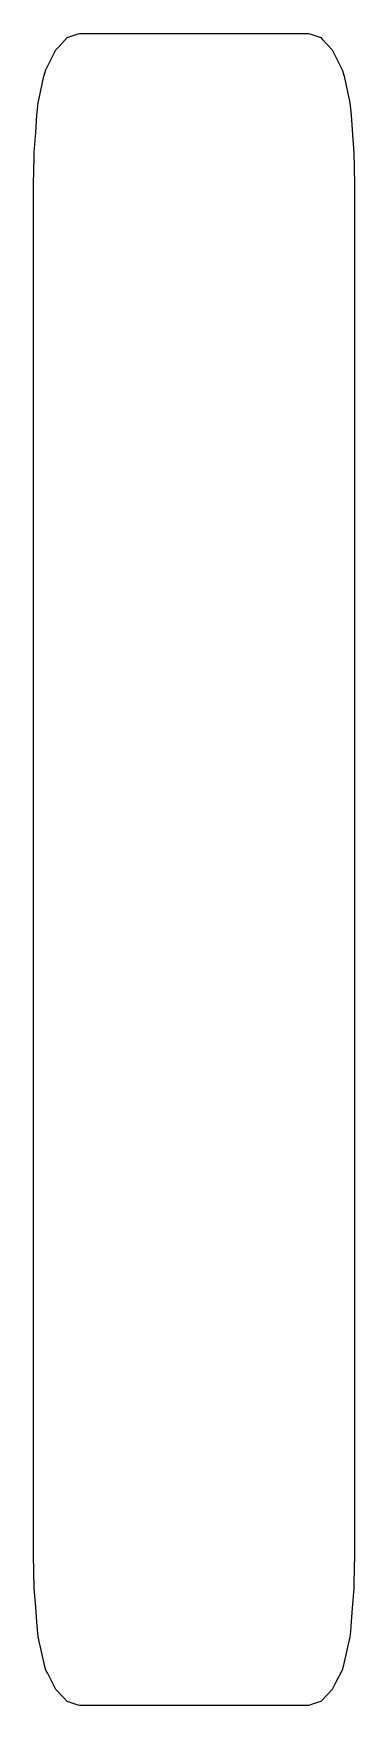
# Model space of a CAD drawing. Header units: metres. Extents: x 2.5 to 15.9, y -7.8 to 62.5.
import ezdxf

# ---------------------------------------------------------------- set-up
doc = ezdxf.new("R2010")
doc.units = ezdxf.units.M

msp = doc.modelspace()

# ---------------------------------------------------------------- linework, layer by layer
for p, q in [((3.4, 61.827), (3.538, 61.976)), ((3.538, 61.976), (3.882, 62.348)), ((3.882, 62.348), (3.922, 62.362)), ((3.922, 62.362), (4.338, 62.505)), ((4.338, 62.505), (4.396, 62.52)), ((4.396, 62.52), (4.4, 62.521)), ((4.4, 62.521), (13.914, 62.521)), ((13.914, 62.521), (14, 62.521)), ((14, 62.521), (14.062, 62.505)), ((14.062, 62.505), (14.518, 62.348)), ((14.518, 62.348), (14.575, 62.286)), ((14.575, 62.286), (15, 61.827)), ((2.986, 60.998), (3.22, 61.467)), ((3.22, 61.467), (3.4, 61.827)), ((3.22, 61.467), (3.22, 61.467)), ((15, 61.827), (15.292, 61.243)), ((15.292, 61.243), (15.414, 60.998)), ((2.779, 60.129), (2.906, 60.726)), ((2.906, 60.726), (2.954, 60.891)), ((2.954, 60.891), (2.986, 60.998)), ((15.414, 60.998), (15.494, 60.726)), ((15.494, 60.726), (15.732, 59.607)), ((2.668, 59.607), (2.779, 60.129)), ((2.558, 58.363), (2.608, 59.083)), ((2.608, 59.083), (2.636, 59.33)), ((2.636, 59.33), (2.668, 59.607)), ((15.732, 59.607), (15.792, 59.083)), ((15.792, 59.083), (15.863, 58.066)), ((2.499, 57.522), (2.558, 58.363)), ((15.863, 58.066), (15.901, 57.522)), ((2.468, 56.186), (2.494, 57.315)), ((2.494, 57.315), (2.499, 57.522)), ((15.901, 57.522), (15.932, 56.186)), ((2.467, 56), (2.468, 56.186)), ((2.467, 44.778), (2.467, 56)), ((15.932, 56.186), (15.933, 56)), ((15.933, 56), (15.933, 44.778)), ((2.467, 33.556), (2.467, 44.778)), ((15.933, 44.778), (15.933, 33.556)), ((2.467, 32.404), (2.467, 33.556)), ((15.933, 33.556), (15.933, 22.334)), ((2.467, 21.182), (2.467, 32.404)), ((15.933, 22.334), (15.933, 21.182)), ((2.467, 9.96), (2.467, 21.182)), ((15.933, 21.182), (15.933, 9.96)), ((2.467, -1.262), (2.467, 9.96)), ((15.933, 9.96), (15.933, -1.262)), ((2.468, -1.443), (2.467, -1.262)), ((15.933, -1.262), (15.932, -1.443)), ((2.501, -2.826), (2.468, -1.443)), ((15.932, -1.443), (15.904, -2.601)), ((15.904, -2.601), (15.899, -2.826)), ((2.547, -3.462), (2.501, -2.826)), ((2.616, -4.432), (2.547, -3.462)), ((15.899, -2.826), (15.839, -3.663)), ((15.839, -3.663), (15.784, -4.432)), ((2.668, -4.874), (2.616, -4.432)), ((2.942, -6.127), (2.668, -4.874)), ((15.732, -4.874), (15.608, -5.441)), ((15.759, -4.646), (15.732, -4.874)), ((15.784, -4.432), (15.759, -4.646)), ((15.608, -5.441), (15.458, -6.127)), ((2.986, -6.274), (2.942, -6.127)), ((3.047, -6.393), (2.986, -6.274)), ((15.414, -6.274), (15.154, -6.782)), ((15.431, -6.218), (15.414, -6.274)), ((15.458, -6.127), (15.431, -6.218)), ((3.4, -7.082), (3.047, -6.393)), ((15.154, -6.782), (15, -7.082)), ((3.75, -7.451), (3.4, -7.082)), ((3.882, -7.59), (3.75, -7.451)), ((4.339, -7.743), (3.882, -7.59)), ((14.424, -7.622), (14, -7.764)), ((14.518, -7.59), (14.424, -7.622)), ((14.823, -7.268), (14.518, -7.59)), ((15, -7.082), (14.823, -7.268)), ((4.4, -7.764), (4.339, -7.743)), ((12.97, -7.764), (4.4, -7.764)), ((14, -7.764), (12.97, -7.764))]:
    msp.add_line(p, q)

doc.saveas('drawing.dxf')
